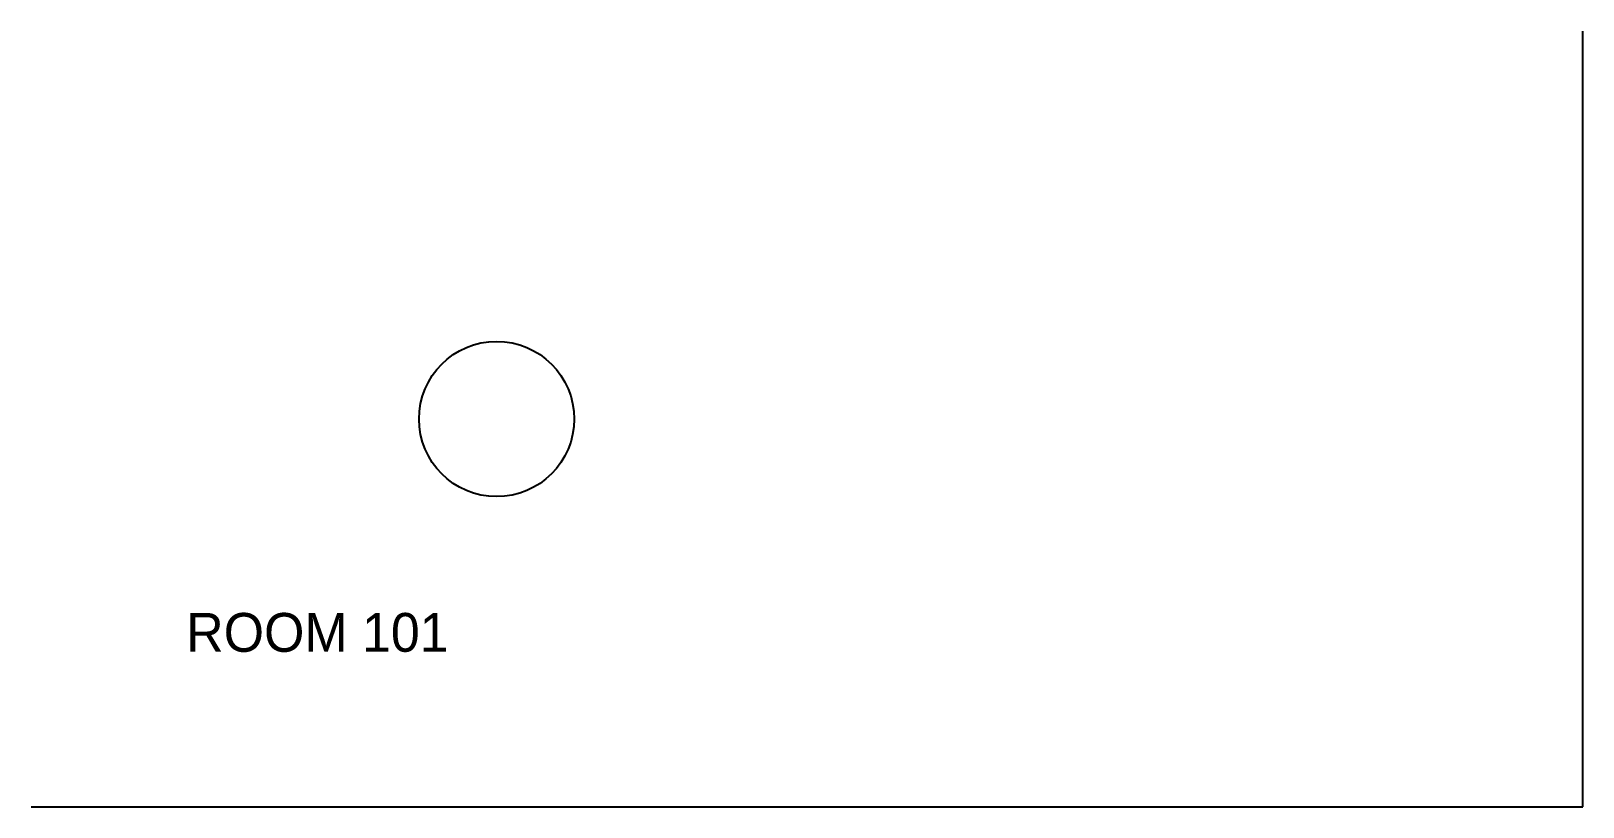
# Model space of a CAD drawing. Header units: millimetres. Extents: x 0 to 100, y 0 to 50.
import ezdxf

# ---------------------------------------------------------------- set-up
doc = ezdxf.new("R2010")
doc.units = ezdxf.units.MM

msp = doc.modelspace()

# ---------------------------------------------------------------- linework, layer by layer
at = {"layer": 'A-WALL'}
for p, q in [((100, 0), (100, 50)), ((0, 0), (100, 0))]:
    msp.add_line(p, q, dxfattribs=at)
at = {"layer": 'M-PIPE'}
msp.add_circle((30, 25), 5, dxfattribs=at)

# ---------------------------------------------------------------- texts
at = {"layer": 'A-ANNO'}
msp.add_text('ROOM 101', height=2.5, dxfattribs=at).set_placement((10, 10))

doc.saveas('drawing.dxf')
